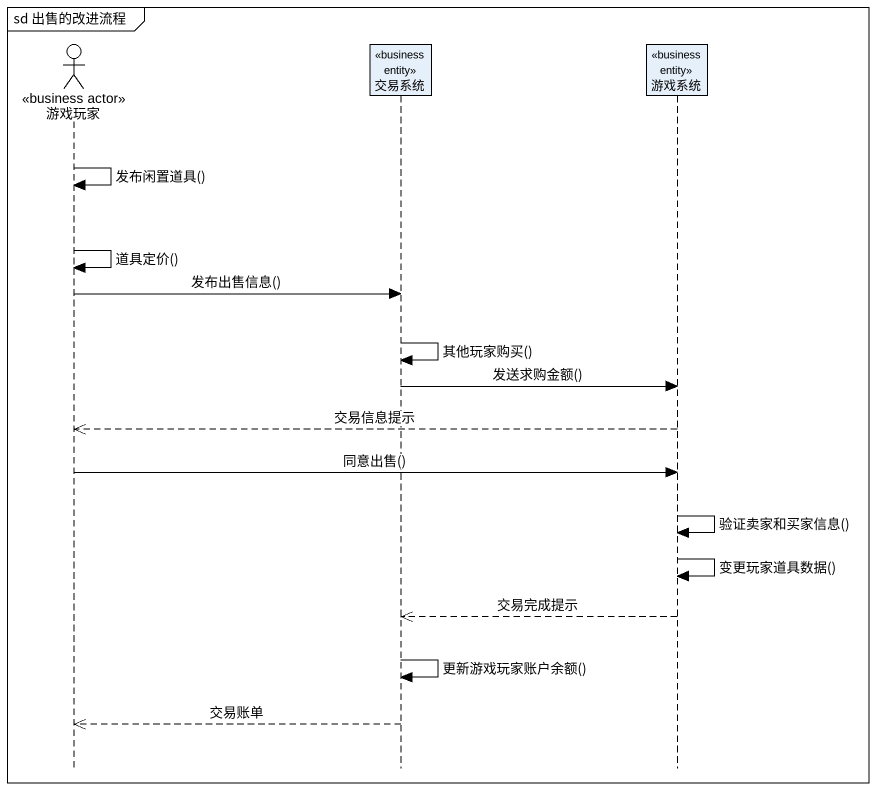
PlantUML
@startuml
mainframe sd 出售的改进流程
hide footbox
actor 游戏玩家 <<business actor>>
participant 交易系统 <<business entity>>
participant 游戏系统 <<business entity>>

游戏玩家 -> 游戏玩家 : 发布闲置道具()
游戏玩家 -> 游戏玩家 : 道具定价()
游戏玩家 -> 交易系统 : 发布出售信息()
交易系统 -> 交易系统 : 其他玩家购买()
交易系统 -> 游戏系统 : 发送求购金额()
游戏系统 -->> 游戏玩家 : 交易信息提示
游戏玩家 -> 游戏系统 : 同意出售()
游戏系统 -> 游戏系统 : 验证卖家和买家信息()
游戏系统 -> 游戏系统 : 变更玩家道具数据()
游戏系统 -->> 交易系统 : 交易完成提示
交易系统 -> 交易系统 : 更新游戏玩家账户余额()
交易系统 -->> 游戏玩家 : 交易账单
@enduml
